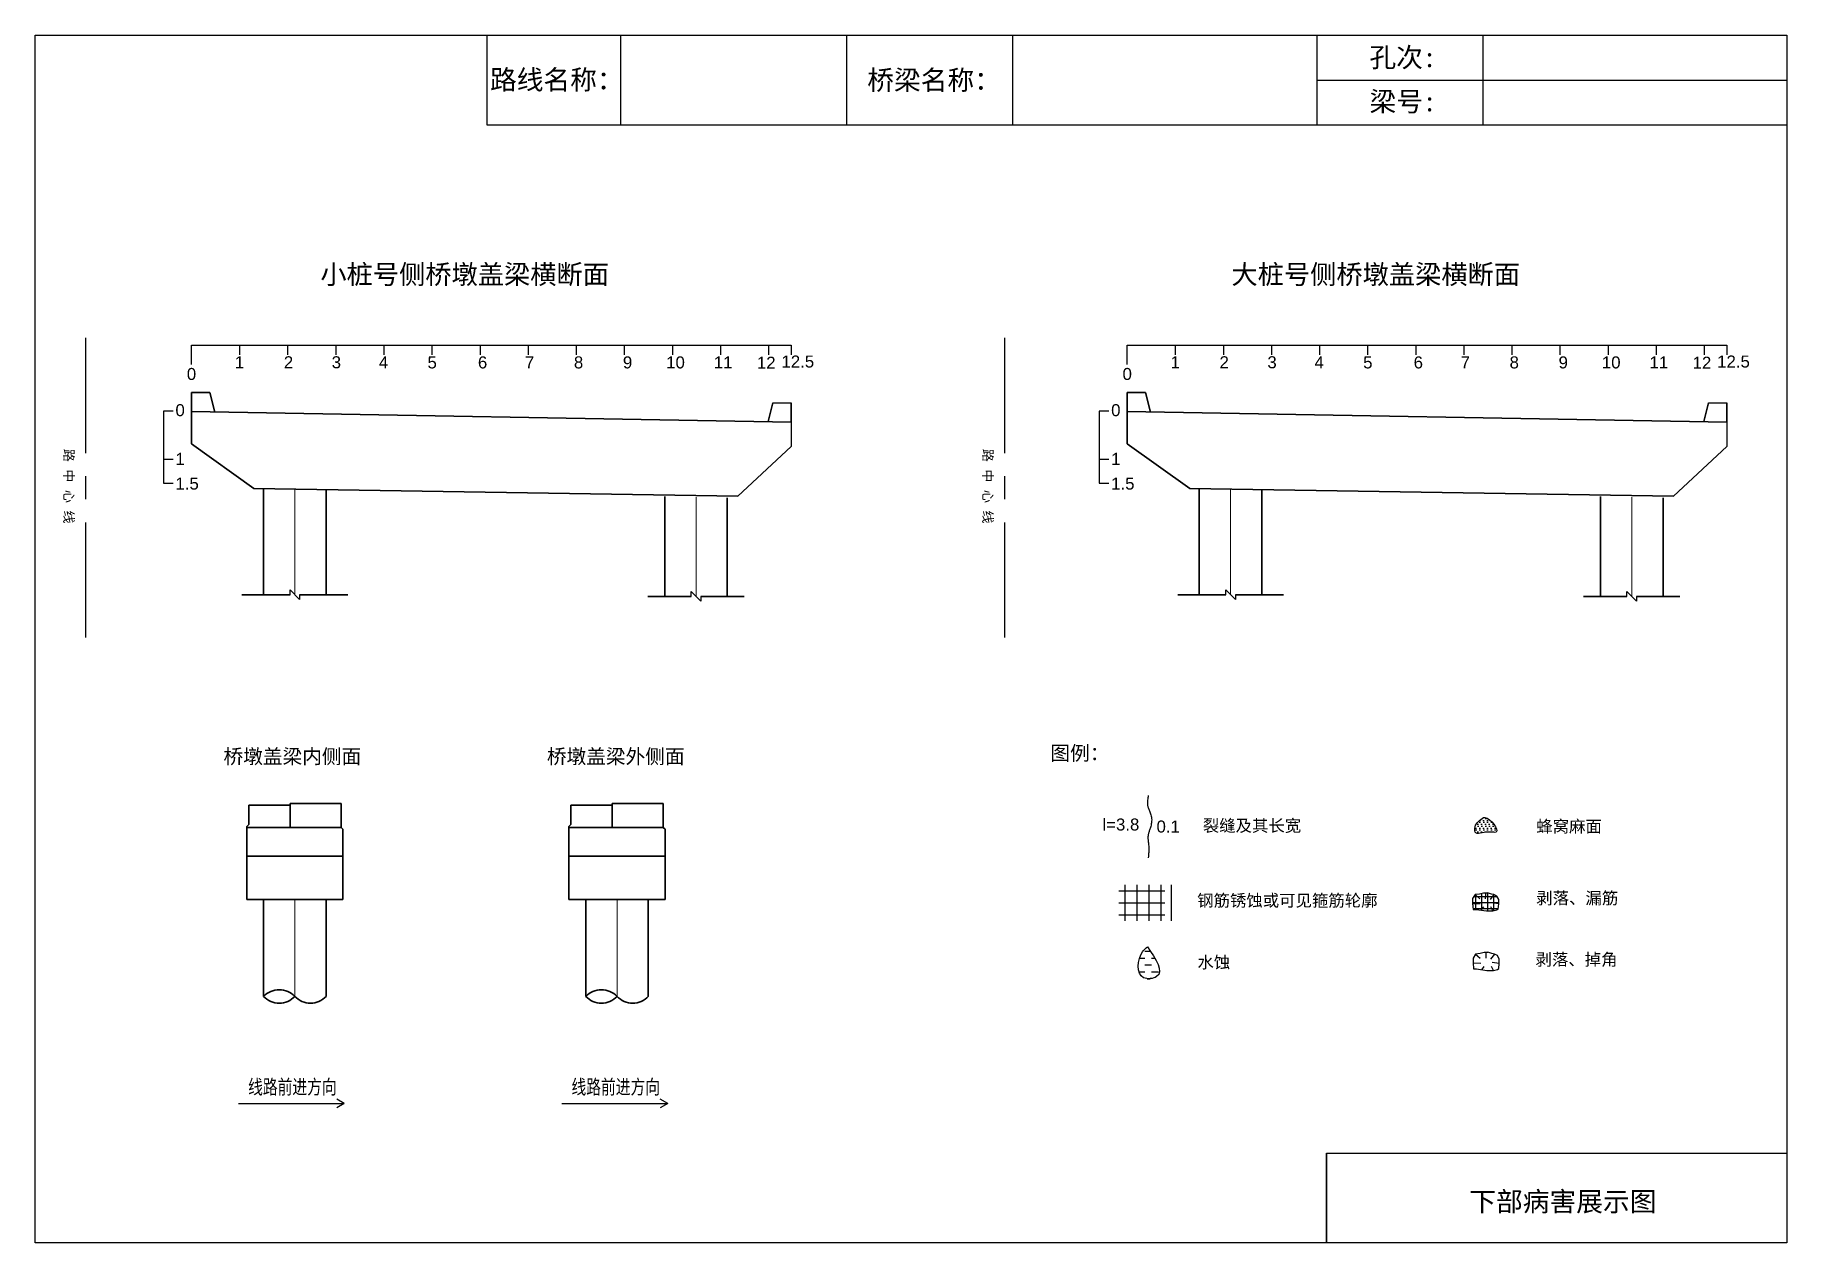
# Model space of a CAD drawing. Header units: millimetres. Extents: x 3507 to 3545, y 1611.4 to 1637.6.
import ezdxf
from ezdxf.enums import TextEntityAlignment as Align

# ---------------------------------------------------------------- set-up
doc = ezdxf.new("R2010")
doc.units = ezdxf.units.MM
for name, pattern in [('CENTER', [2, 1.25, -0.25, 0.25, -0.25]), ('DASHED', [0.75, 0.5, -0.25]), ('EBG_CENTER', [1.1, 0.8, -0.15, 0, -0.15])]:
    doc.linetypes.add(name, pattern=pattern)
doc.layers.add('Center', color=3, linetype='EBG_CENTER', lineweight=18)
doc.layers.add('中粗实线', color=4, linetype='Continuous', lineweight=35)
for name, color, linetype in [('加固措施', 7, 'Continuous'), ('图层1', 7, 'Continuous'), ('文字', 1, 'Continuous'), ('病害', 5, 'Continuous')]:
    doc.layers.add(name, color=color, linetype=linetype)
doc.styles.add('HAN', font='', dxfattribs={"width": 0.75})
doc.styles.get("Standard").update_dxf_attribs({"font": 'arial.ttf'})
doc.styles.add('汉字', font='')
doc.styles.get('HAN').set_extended_font_data('SimSun')
doc.styles.get('汉字').set_extended_font_data('SimSun')

# ---------------------------------------------------------------- blocks, each defined once
blk = doc.blocks.new('88888')
for p, q in [((1243.215, -3599.279), (1245.415, -3599.279)), ((1245.415, -3599.279), (1245.261, -3599.19)), ((1245.415, -3599.279), (1245.261, -3599.367))]:
    blk.add_line(p, q)
at = {"layer": '文字', "color": 0, "style": 'HAN', "width": 0.75}
blk.add_text('线路前进方向', height=0.3, dxfattribs=at).set_placement((1244.335, -3599.082), align=Align.CENTER)
blk = doc.blocks.new('adfsd')
at = {"lineweight": -2, "ltscale": 0.5}
for p, q in [((1140.897, -3083.694), (1140.936, -3083.729)), ((1140.983, -3083.682), (1140.981, -3083.729)), ((1141.053, -3083.694), (1141.022, -3083.735)), ((1140.876, -3083.768), (1140.94, -3083.769)), ((1140.948, -3083.824), (1140.969, -3083.796)), ((1141.045, -3083.83), (1141.028, -3083.796)), ((1141.094, -3083.772), (1141.036, -3083.763))]:
    blk.add_line(p, q, dxfattribs=at)
blk.add_lwpolyline([(1141, -3083.682), (1140.967, -3083.682), (1140.934, -3083.69), (1140.897, -3083.694), (1140.876, -3083.727), (1140.876, -3083.768), (1140.88, -3083.818), (1140.905, -3083.818), (1140.991, -3083.83), (1141.045, -3083.83), (1141.078, -3083.822), (1141.09, -3083.814), (1141.094, -3083.772), (1141.094, -3083.735), (1141.078, -3083.707), (1141.053, -3083.694), (1141.033, -3083.69), (1141, -3083.678)], dxfattribs=at)

msp = doc.modelspace()

# ---------------------------------------------------------------- hatches: boundary and pattern name
at = {"layer": '加固措施', "lineweight": -2}
h = msp.add_hatch(dxfattribs=at)
h.set_pattern_fill('DOTS', scale=0.052153)
h.set_pattern_definition([(0, (3223.27724, 1596.390305), (0.041396668, 0.082793336), [0, -0.082793336])])
edge = h.paths.add_edge_path()
edge.add_spline(control_points=[(3538.465, 1620.67), (3538.387, 1620.617), (3538.277, 1620.541), (3538.265, 1620.261), (3538.525, 1620.389), (3538.879, 1620.289), (3538.616, 1620.676), (3538.474, 1620.67), (3538.465, 1620.67)], knot_values=[0, 0, 0, 0, 5.205471, 7.397577, 12.944796, 16.169923, 23.88441, 24.400432, 24.400432, 24.400432, 24.400432], degree=3, periodic=0)
h = msp.add_hatch(dxfattribs=at)
h.set_pattern_fill('DASH', color=256, scale=0.046938)
h.set_pattern_definition([(0, (3247.51564, 1598.84247), (0.149028006, 0.149028006), [0.149028, -0.149028])])
edge = h.paths.add_edge_path()
edge.add_spline(control_points=[(3531.175, 1617.865), (3531.138, 1617.832), (3530.964, 1617.678), (3530.917, 1617.117), (3531.616, 1617.216), (3531.358, 1617.597), (3531.175, 1617.865)], knot_values=[0, 0, 0, 0, 3.237042, 15.187225, 21.182779, 35.601669, 35.601669, 35.601669, 35.601669], degree=3, periodic=0)
at = {"layer": '病害', "lineweight": -2}
h = msp.add_hatch(dxfattribs=at)
h.set_pattern_fill('DOTS', color=4, scale=0.052153, style=0)
h.set_pattern_definition([(0, (3006.89186, 1565.54634), (0.041396668, 0.082793336), [0, -0.082793336])])
edge = h.paths.add_edge_path()
edge.add_spline(control_points=[(3538.465, 1620.67), (3538.387, 1620.617), (3538.277, 1620.541), (3538.265, 1620.261), (3538.525, 1620.389), (3538.879, 1620.289), (3538.616, 1620.676), (3538.474, 1620.67), (3538.465, 1620.67)], knot_values=[0, 0, 0, 0, 1.041094, 1.479515, 2.588959, 3.233985, 4.776882, 4.880086, 4.880086, 4.880086, 4.880086], degree=3, periodic=0)

# ---------------------------------------------------------------- linework, layer by layer
at = {"color": 0, "linetype": 'ByBlock'}
for p, q in [((3507.047, 1637.641), (3545.047, 1637.641)), ((3507.047, 1611.441), (3507.047, 1637.641)), ((3516.85, 1637.641), (3516.85, 1635.693)), ((3524.648, 1637.641), (3524.648, 1635.693)), ((3534.848, 1637.641), (3534.848, 1635.693)), ((3538.45, 1637.637), (3538.45, 1635.689)), ((3545.047, 1637.641), (3545.047, 1611.441)), ((3516.85, 1635.693), (3545.047, 1635.693)), ((3535.062, 1611.441), (3535.062, 1613.389)), ((3535.062, 1613.389), (3545.047, 1613.389)), ((3545.047, 1611.441), (3507.047, 1611.441))]:
    msp.add_line(p, q, dxfattribs=at)
at = {"color": 1, "linetype": 'CENTER', "ltscale": 2}
for p, q in [((3508.142, 1631.071), (3508.142, 1624.249)), ((3528.075, 1631.071), (3528.075, 1624.435))]:
    msp.add_line(p, q, dxfattribs=at)
at = {"color": 0}
for p, q in [((3510.44, 1630.495), (3510.44, 1630.912)), ((3510.44, 1630.912), (3511.484, 1630.912)), ((3511.484, 1630.912), (3511.484, 1630.704)), ((3511.484, 1630.912), (3512.527, 1630.912)), ((3512.527, 1630.912), (3513.57, 1630.912)), ((3512.527, 1630.912), (3512.527, 1630.704)), ((3513.57, 1630.912), (3514.613, 1630.912)), ((3513.57, 1630.912), (3513.57, 1630.704)), ((3514.613, 1630.912), (3515.656, 1630.912)), ((3514.613, 1630.912), (3514.613, 1630.704)), ((3515.656, 1630.912), (3516.699, 1630.912)), ((3515.656, 1630.912), (3515.656, 1630.704)), ((3516.699, 1630.912), (3517.742, 1630.912)), ((3516.699, 1630.912), (3516.699, 1630.704)), ((3517.742, 1630.912), (3518.785, 1630.912)), ((3517.742, 1630.912), (3517.742, 1630.704)), ((3518.785, 1630.912), (3519.828, 1630.912)), ((3518.785, 1630.912), (3518.785, 1630.704)), ((3518.785, 1630.912), (3519.619, 1630.912)), ((3519.828, 1630.912), (3520.871, 1630.912)), ((3519.828, 1630.912), (3519.828, 1630.704)), ((3519.828, 1630.912), (3520.037, 1630.912)), ((3520.871, 1630.912), (3521.914, 1630.912)), ((3520.871, 1630.912), (3520.871, 1630.704)), ((3521.914, 1630.912), (3521.914, 1630.704)), ((3521.914, 1630.912), (3522.956, 1630.911)), ((3522.956, 1630.911), (3522.956, 1630.703)), ((3523.451, 1630.911), (3523.451, 1630.703)), ((3530.736, 1630.495), (3530.736, 1630.912)), ((3530.736, 1630.912), (3531.779, 1630.912)), ((3531.779, 1630.912), (3531.779, 1630.704)), ((3531.779, 1630.912), (3532.823, 1630.912)), ((3532.823, 1630.912), (3533.866, 1630.912)), ((3532.823, 1630.912), (3532.823, 1630.704)), ((3533.866, 1630.912), (3534.909, 1630.912)), ((3533.866, 1630.912), (3533.866, 1630.704)), ((3534.909, 1630.912), (3535.952, 1630.912)), ((3534.909, 1630.912), (3534.909, 1630.704)), ((3535.952, 1630.912), (3536.995, 1630.912)), ((3535.952, 1630.912), (3535.952, 1630.704)), ((3536.995, 1630.912), (3538.038, 1630.912)), ((3536.995, 1630.912), (3536.995, 1630.704)), ((3538.038, 1630.912), (3539.081, 1630.912)), ((3538.038, 1630.912), (3538.038, 1630.704)), ((3539.081, 1630.912), (3540.124, 1630.912)), ((3539.081, 1630.912), (3539.081, 1630.704)), ((3539.081, 1630.912), (3539.915, 1630.912)), ((3540.124, 1630.912), (3541.167, 1630.912)), ((3540.124, 1630.912), (3540.124, 1630.704)), ((3540.124, 1630.912), (3540.333, 1630.912)), ((3541.167, 1630.912), (3542.21, 1630.912)), ((3541.167, 1630.912), (3541.167, 1630.704)), ((3542.21, 1630.912), (3542.21, 1630.704)), ((3542.21, 1630.912), (3543.252, 1630.911)), ((3543.252, 1630.911), (3543.252, 1630.703)), ((3543.747, 1630.911), (3543.747, 1630.703)), ((3510.044, 1629.485), (3509.835, 1629.485)), ((3509.835, 1629.485), (3509.835, 1627.921)), ((3530.34, 1629.485), (3530.131, 1629.485)), ((3530.131, 1629.485), (3530.131, 1627.921)), ((3509.835, 1628.442), (3510.044, 1628.442)), ((3530.131, 1628.442), (3530.34, 1628.442)), ((3509.835, 1627.921), (3510.044, 1627.921)), ((3530.131, 1627.921), (3530.34, 1627.921)), ((3512.579, 1625.5), (3512.579, 1625.605)), ((3512.579, 1625.605), (3512.787, 1625.396)), ((3512.787, 1625.5), (3512.787, 1625.396)), ((3521.281, 1625.465), (3521.281, 1625.569)), ((3521.281, 1625.569), (3521.489, 1625.36)), ((3521.489, 1625.465), (3521.489, 1625.36)), ((3532.875, 1625.5), (3532.875, 1625.605)), ((3532.875, 1625.605), (3533.083, 1625.396)), ((3533.083, 1625.5), (3533.083, 1625.396)), ((3541.577, 1625.465), (3541.577, 1625.569)), ((3541.577, 1625.569), (3541.785, 1625.36)), ((3541.785, 1625.465), (3541.785, 1625.36))]:
    msp.add_line(p, q, dxfattribs=at)
for p, q in [((3522.956, 1630.911), (3523.451, 1630.911)), ((3543.252, 1630.911), (3543.747, 1630.911)), ((3523.05, 1629.664), (3523.45, 1629.664)), ((3543.346, 1629.664), (3543.746, 1629.664)), ((3523.451, 1629.244), (3523.451, 1628.719)), ((3543.747, 1629.244), (3543.747, 1628.719)), ((3523.451, 1628.719), (3522.292, 1627.638)), ((3543.747, 1628.719), (3542.588, 1627.638))]:
    msp.add_line(p, q)
at = {"color": 1, "linetype": 'DASHED', "ltscale": 2}
for p, q in [((3530.684, 1619.208), (3530.684, 1618.426)), ((3530.945, 1619.208), (3530.945, 1618.426)), ((3531.206, 1619.208), (3531.206, 1618.426)), ((3531.466, 1619.208), (3531.466, 1618.426)), ((3531.689, 1619.21), (3531.689, 1618.428)), ((3530.554, 1619.078), (3531.857, 1619.078)), ((3530.554, 1618.817), (3531.857, 1618.817)), ((3538.229, 1618.823), (3538.798, 1618.823)), ((3538.256, 1618.953), (3538.761, 1618.953)), ((3538.292, 1618.997), (3538.292, 1618.675)), ((3538.423, 1619.018), (3538.423, 1618.658)), ((3538.553, 1619.018), (3538.553, 1618.642)), ((3538.684, 1618.997), (3538.684, 1618.646)), ((3530.554, 1618.556), (3531.857, 1618.556)), ((3538.239, 1618.692), (3538.788, 1618.692))]:
    msp.add_line(p, q, dxfattribs=at)
at = {"color": 0, "linetype": 'ByBlock'}
msp.add_lwpolyline([(3507.047, 1637.641), (3545.047, 1637.641), (3545.047, 1611.441), (3507.047, 1611.441)], close=True, dxfattribs=at)
at = {"lineweight": -2}
msp.add_spline([(3538.465, 1620.67), (3538.283, 1620.468), (3538.283, 1620.354), (3538.573, 1620.354), (3538.741, 1620.354), (3538.492, 1620.67), (3538.465, 1620.67)], degree=3, dxfattribs=at)
at = {"layer": 'Center', "color": 1, "linetype": 'CENTER', "ltscale": 2}
for p, q in [((3512.683, 1627.791), (3512.683, 1625.5)), ((3521.385, 1627.615), (3521.385, 1625.465)), ((3532.979, 1627.791), (3532.979, 1625.5)), ((3541.681, 1627.615), (3541.681, 1625.465)), ((3512.683, 1618.89), (3512.683, 1616.788)), ((3519.672, 1618.89), (3519.672, 1616.788))]:
    msp.add_line(p, q, dxfattribs=at)
at = {"layer": '中粗实线', "color": 0}
for p, q in [((3510.44, 1629.473), (3510.44, 1629.89)), ((3510.44, 1629.89), (3510.84, 1629.89)), ((3510.84, 1629.89), (3510.944, 1629.463)), ((3530.736, 1629.473), (3530.736, 1629.89)), ((3530.736, 1629.89), (3531.136, 1629.89)), ((3531.136, 1629.89), (3531.24, 1629.463)), ((3510.44, 1629.473), (3510.44, 1628.774)), ((3523.451, 1629.244), (3510.44, 1629.473)), ((3523.05, 1629.664), (3522.946, 1629.257)), ((3523.45, 1629.247), (3523.45, 1629.664)), ((3530.736, 1629.473), (3530.736, 1628.774)), ((3543.747, 1629.244), (3530.736, 1629.473)), ((3543.346, 1629.664), (3543.242, 1629.257)), ((3543.746, 1629.247), (3543.746, 1629.664)), ((3510.44, 1628.774), (3511.796, 1627.808)), ((3530.736, 1628.774), (3532.092, 1627.808)), ((3522.292, 1627.638), (3511.796, 1627.808)), ((3512.005, 1627.804), (3512.005, 1625.5)), ((3513.361, 1627.777), (3513.361, 1625.5)), ((3520.707, 1627.629), (3520.707, 1625.465)), ((3522.063, 1627.602), (3522.063, 1625.465)), ((3542.588, 1627.638), (3532.092, 1627.808)), ((3532.301, 1627.804), (3532.301, 1625.5)), ((3533.657, 1627.777), (3533.657, 1625.5)), ((3541.003, 1627.629), (3541.003, 1625.465)), ((3542.359, 1627.602), (3542.359, 1625.465)), ((3512.579, 1625.5), (3511.536, 1625.5)), ((3513.83, 1625.5), (3512.787, 1625.5)), ((3521.281, 1625.465), (3520.342, 1625.465)), ((3522.428, 1625.465), (3521.489, 1625.465)), ((3532.875, 1625.5), (3531.832, 1625.5)), ((3534.126, 1625.5), (3533.083, 1625.5)), ((3541.577, 1625.465), (3540.638, 1625.465)), ((3542.724, 1625.465), (3541.785, 1625.465)), ((3511.682, 1620.934), (3512.579, 1620.934)), ((3511.682, 1620.934), (3511.682, 1620.517)), ((3512.579, 1620.976), (3513.684, 1620.976)), ((3512.579, 1620.976), (3512.579, 1620.455)), ((3513.684, 1620.976), (3513.684, 1620.455)), ((3518.67, 1620.934), (3519.567, 1620.934)), ((3518.67, 1620.934), (3518.67, 1620.517)), ((3519.567, 1620.976), (3520.673, 1620.976)), ((3519.567, 1620.976), (3519.567, 1620.455)), ((3520.673, 1620.976), (3520.673, 1620.455)), ((3511.682, 1620.517), (3511.64, 1620.475)), ((3511.64, 1618.89), (3511.64, 1620.475)), ((3511.64, 1620.455), (3513.684, 1620.455)), ((3513.684, 1620.455), (3513.726, 1620.413)), ((3513.726, 1618.89), (3513.726, 1620.413)), ((3518.67, 1620.517), (3518.629, 1620.475)), ((3518.629, 1618.89), (3518.629, 1620.475)), ((3518.629, 1620.455), (3520.673, 1620.455)), ((3520.673, 1620.455), (3520.715, 1620.413)), ((3520.715, 1618.89), (3520.715, 1620.413)), ((3511.64, 1619.829), (3513.726, 1619.829)), ((3518.629, 1619.829), (3520.715, 1619.829)), ((3511.64, 1618.89), (3513.726, 1618.89)), ((3512.005, 1618.89), (3512.005, 1616.788)), ((3513.361, 1618.89), (3513.361, 1616.788)), ((3518.629, 1618.89), (3520.715, 1618.89)), ((3518.994, 1618.89), (3518.994, 1616.788)), ((3520.35, 1618.89), (3520.35, 1616.788))]:
    msp.add_line(p, q, dxfattribs=at)
for centre, start, end in [((3512.344, 1616.467), 43.4434, 136.5566), ((3519.333, 1616.467), 43.4434, 136.5566), ((3512.344, 1617.109), 223.4434, 316.5566), ((3513.022, 1617.109), 223.4434, 316.5566), ((3519.333, 1617.109), 223.4434, 316.5566), ((3520.011, 1617.109), 223.4434, 316.5566)]:
    msp.add_arc(centre, 0.467, start, end, dxfattribs=at)
at = {"layer": '加固措施', "lineweight": -2}
msp.add_spline([(3531.175, 1617.865), (3531.07, 1617.755), (3531.094, 1617.195), (3531.374, 1617.218), (3531.175, 1617.865)], degree=3, dxfattribs=at)
at = {"layer": '图层1', "lineweight": -2}
msp.add_open_spline([(3531.194, 1621.143), (3531.191, 1621.127), (3531.188, 1621.111), (3531.18, 1621.063), (3531.176, 1621.033), (3531.174, 1620.99), (3531.175, 1620.977), (3531.176, 1620.955), (3531.177, 1620.947), (3531.18, 1620.931), (3531.181, 1620.923), (3531.189, 1620.895), (3531.197, 1620.873), (3531.216, 1620.824), (3531.226, 1620.798), (3531.247, 1620.741), (3531.256, 1620.71), (3531.266, 1620.657), (3531.268, 1620.637), (3531.269, 1620.596), (3531.267, 1620.576), (3531.262, 1620.538), (3531.258, 1620.52), (3531.249, 1620.485), (3531.245, 1620.468), (3531.231, 1620.426), (3531.223, 1620.402), (3531.208, 1620.357), (3531.202, 1620.336), (3531.195, 1620.307), (3531.193, 1620.298), (3531.19, 1620.282), (3531.19, 1620.275), (3531.188, 1620.259), (3531.188, 1620.252), (3531.187, 1620.223), (3531.188, 1620.201), (3531.192, 1620.154), (3531.195, 1620.129), (3531.2, 1620.085), (3531.201, 1620.067), (3531.204, 1620.033), (3531.204, 1620.017), (3531.205, 1619.985), (3531.205, 1619.97), (3531.204, 1619.924), (3531.203, 1619.894), (3531.199, 1619.841), (3531.197, 1619.819), (3531.195, 1619.797)], degree=3, knots=[0, 0, 0, 0, 0.93103, 0.93103, 2.904338, 2.904338, 3.933552, 3.933552, 4.598026, 4.598026, 5.2625, 5.2625, 6.799065, 6.799065, 8.335629, 8.335629, 9.872194, 9.872194, 10.744529, 10.744529, 11.616864, 11.616864, 12.4892, 12.4892, 13.361535, 13.361535, 14.755665, 14.755665, 16.149795, 16.149795, 16.835641, 16.835641, 17.410365, 17.410365, 17.98509, 17.98509, 19.45733, 19.45733, 20.929571, 20.929571, 21.910052, 21.910052, 22.722819, 22.722819, 23.535585, 23.535585, 25.161117, 25.161117, 26.428502, 26.428502, 26.428502, 26.428502], dxfattribs=at)
at = {"layer": '病害', "color": 5}
for p, q in [((3516.85, 1637.641), (3516.85, 1635.693)), ((3524.648, 1637.641), (3524.648, 1635.693)), ((3534.848, 1637.641), (3534.848, 1635.693)), ((3545.047, 1637.641), (3545.047, 1635.693)), ((3516.85, 1635.693), (3534.808, 1635.693)), ((3534.808, 1635.693), (3545.047, 1635.693)), ((3535.062, 1613.389), (3545.047, 1613.389)), ((3535.062, 1613.389), (3535.062, 1611.441))]:
    msp.add_line(p, q, dxfattribs=at)
at = {"layer": '病害', "color": 0}
for p, q in [((3519.746, 1637.641), (3519.746, 1635.693)), ((3528.25, 1637.641), (3528.25, 1635.693)), ((3534.848, 1636.663), (3545.048, 1636.663))]:
    msp.add_line(p, q, dxfattribs=at)

# ---------------------------------------------------------------- block references
at = {"color": 0, "xscale": 2.607664140784357, "yscale": 2.607664140784357, "zscale": 2.607664140784357}
for p in [(563.207, 9660.235), (563.218, 9658.945)]:
    msp.add_blockref('adfsd', p, dxfattribs=at)
at = {"xscale": 1.043065656313743, "yscale": 1.043065656313743, "zscale": 1.043065656313743}
for p in [(2214.706, 5368.749), (2221.72, 5368.749)]:
    msp.add_blockref('88888', p, dxfattribs=at)

# ---------------------------------------------------------------- texts
for s, height, p in [('1', 0.261, (3511.382, 1630.413)), ('2', 0.261, (3512.444, 1630.413)), ('3', 0.261, (3513.482, 1630.413)), ('4', 0.261, (3514.506, 1630.413)), ('5', 0.261, (3515.56, 1630.41)), ('6', 0.261, (3516.654, 1630.41)), ('7', 0.261, (3517.674, 1630.41)), ('8', 0.261, (3518.735, 1630.41)), ('9', 0.261, (3519.798, 1630.41)), ('10', 0.2608, (3520.737, 1630.41)), ('11', 0.2608, (3521.771, 1630.41)), ('12', 0.2608, (3522.705, 1630.403)), ('12.5', 0.2608, (3523.238, 1630.429)), ('1', 0.261, (3531.678, 1630.413)), ('2', 0.261, (3532.74, 1630.413)), ('3', 0.261, (3533.778, 1630.413)), ('4', 0.261, (3534.801, 1630.413)), ('5', 0.261, (3535.855, 1630.41)), ('6', 0.261, (3536.95, 1630.41)), ('7', 0.261, (3537.97, 1630.41)), ('8', 0.261, (3539.031, 1630.41)), ('9', 0.261, (3540.094, 1630.41)), ('10', 0.2608, (3541.033, 1630.41)), ('11', 0.2608, (3542.067, 1630.41)), ('12', 0.2608, (3543.001, 1630.403)), ('12.5', 0.2608, (3543.534, 1630.429)), ('0', 0.261, (3510.34, 1630.159)), ('0', 0.261, (3530.636, 1630.159)), ('0', 0.261, (3510.093, 1629.374)), ('0', 0.261, (3530.389, 1629.374)), ('1', 0.261, (3510.093, 1628.318)), ('1', 0.261, (3530.389, 1628.318)), ('1.5', 0.2608, (3510.093, 1627.782)), ('1.5', 0.2608, (3530.389, 1627.782))]:
    msp.add_text(s, height=height).set_placement(p)
for p in [(3507.678, 1628.668), (3527.611, 1628.668)]:
    msp.add_text('路  中  心  线', height=0.2086, rotation=270).set_placement(p)
at = {"layer": '图层1', "style": '汉字'}
for s, p in [('孔次:', (3535.991, 1636.945)), ('路线名称：', (3516.916, 1636.46)), ('桥梁名称：', (3525.099, 1636.452)), ('梁号:', (3535.993, 1635.986)), ('下部病害展示图', (3538.158, 1612.127))]:
    msp.add_text(s, height=0.425, dxfattribs=at).set_placement(p)
at = {"layer": '图层1', "lineweight": -2, "attachment_point": 1}
for s, insert, char_height in [('图例：', (3529.071, 1622.222), 0.3129), ('l=3.8', (3530.2, 1620.648), 0.2608), ('0.1', (3531.373, 1620.604), 0.2608), ('裂缝及其长宽', (3532.377, 1620.623), 0.2608), ('蜂窝麻面', (3539.61, 1620.607), 0.2608), ('钢筋锈蚀或可见箍筋轮廓', (3532.255, 1619), 0.26077), ('剥落、漏筋', (3539.61, 1619.052), 0.2608), ('水蚀', (3532.26, 1617.66), 0.2608), ('剥落、掉角', (3539.594, 1617.72), 0.2608)]:
    msp.add_mtext(s, dxfattribs=dict(at, insert=insert, char_height=char_height))
at = {"layer": '文字', "color": 0}
for s, height, p in [('小桩号侧桥墩盖梁横断面', 0.41723, (3516.366, 1632.242)), ('大桩号侧桥墩盖梁横断面', 0.41723, (3536.128, 1632.242)), ('桥墩盖梁内侧面', 0.3129, (3512.629, 1621.838)), ('桥墩盖梁外侧面', 0.3129, (3519.643, 1621.838))]:
    msp.add_text(s, height=height, dxfattribs=at).set_placement(p, align=Align.CENTER)

doc.saveas('drawing.dxf')
